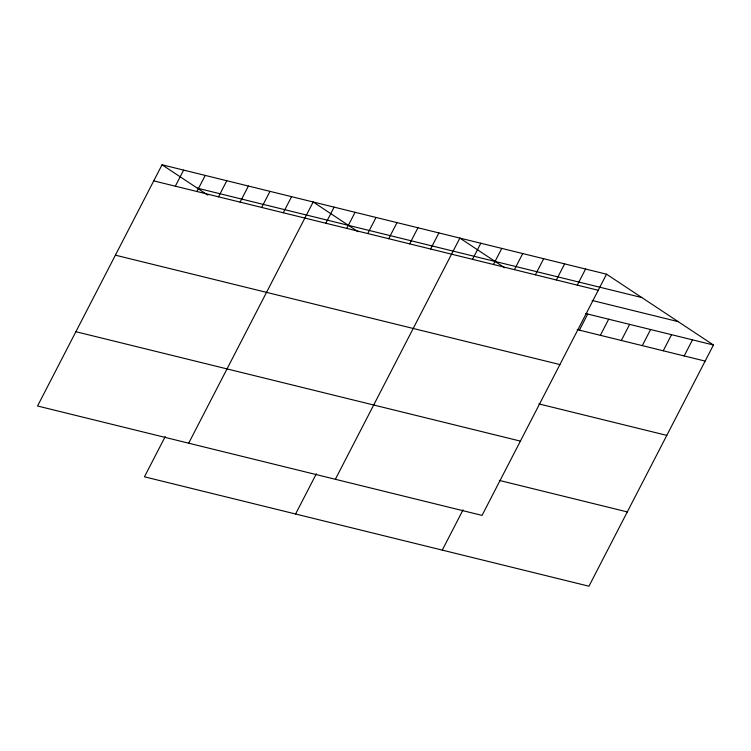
<?xml version="1.0" encoding="UTF-8"?>
<svg xmlns="http://www.w3.org/2000/svg" width="751" height="751" viewBox="0 0 751 751"><rect width="100%" height="100%" fill="white"/><g stroke="black" fill="none" stroke-linecap="round" stroke-linejoin="round"><path stroke-width="1.13" d="M606.545 274.19L162.047 164.788L37.55 406L482.048 515.393L606.545 274.19L713.45 345L588.953 586.212L144.455 476.81L165.229 436.575M175.33 186.192L183.638 170.101M196.922 191.505L205.23 175.415M218.513 196.818L226.811 180.728M240.095 202.141L248.403 186.041M261.686 207.454L269.994 191.355M283.277 212.768L291.585 196.668M188.679 443.193L313.176 201.981L358.02 231.693M325.821 223.235L334.129 207.145M346.774 228.388L355.082 212.298M367.737 233.552L376.035 217.461M388.689 238.705L396.997 222.615M409.642 243.868L417.95 227.769M430.595 249.022L438.903 232.932M295.584 514.003L316.359 473.768M335.359 479.288L459.856 238.086L504.7 267.788M472.51 259.339L480.809 243.24M493.463 264.493L501.771 248.403M514.416 269.647L522.724 253.556M535.369 274.81L543.677 258.72M556.331 279.963L564.63 263.873M577.284 285.127L585.592 269.027M442.273 550.107L463.038 509.873M579.415 330.149L587.723 314.059M600.368 335.312L608.676 319.222M621.321 340.466L629.629 324.376M642.283 345.62L650.582 329.529M663.236 350.783L671.544 334.693M684.189 355.936L692.497 339.846M197.325 188.163L641.823 297.556M153.739 180.878L598.237 290.28M592.145 300.466L678.172 321.635M585.517 313.514L713.45 345M577.209 329.614L705.142 361.1M115.401 255.171L559.899 364.564M538.871 403.897L666.804 435.383M75.889 331.707L520.387 441.109M499.359 480.433L627.301 511.919M162.047 164.788L207.849 195.129"/></g></svg>
